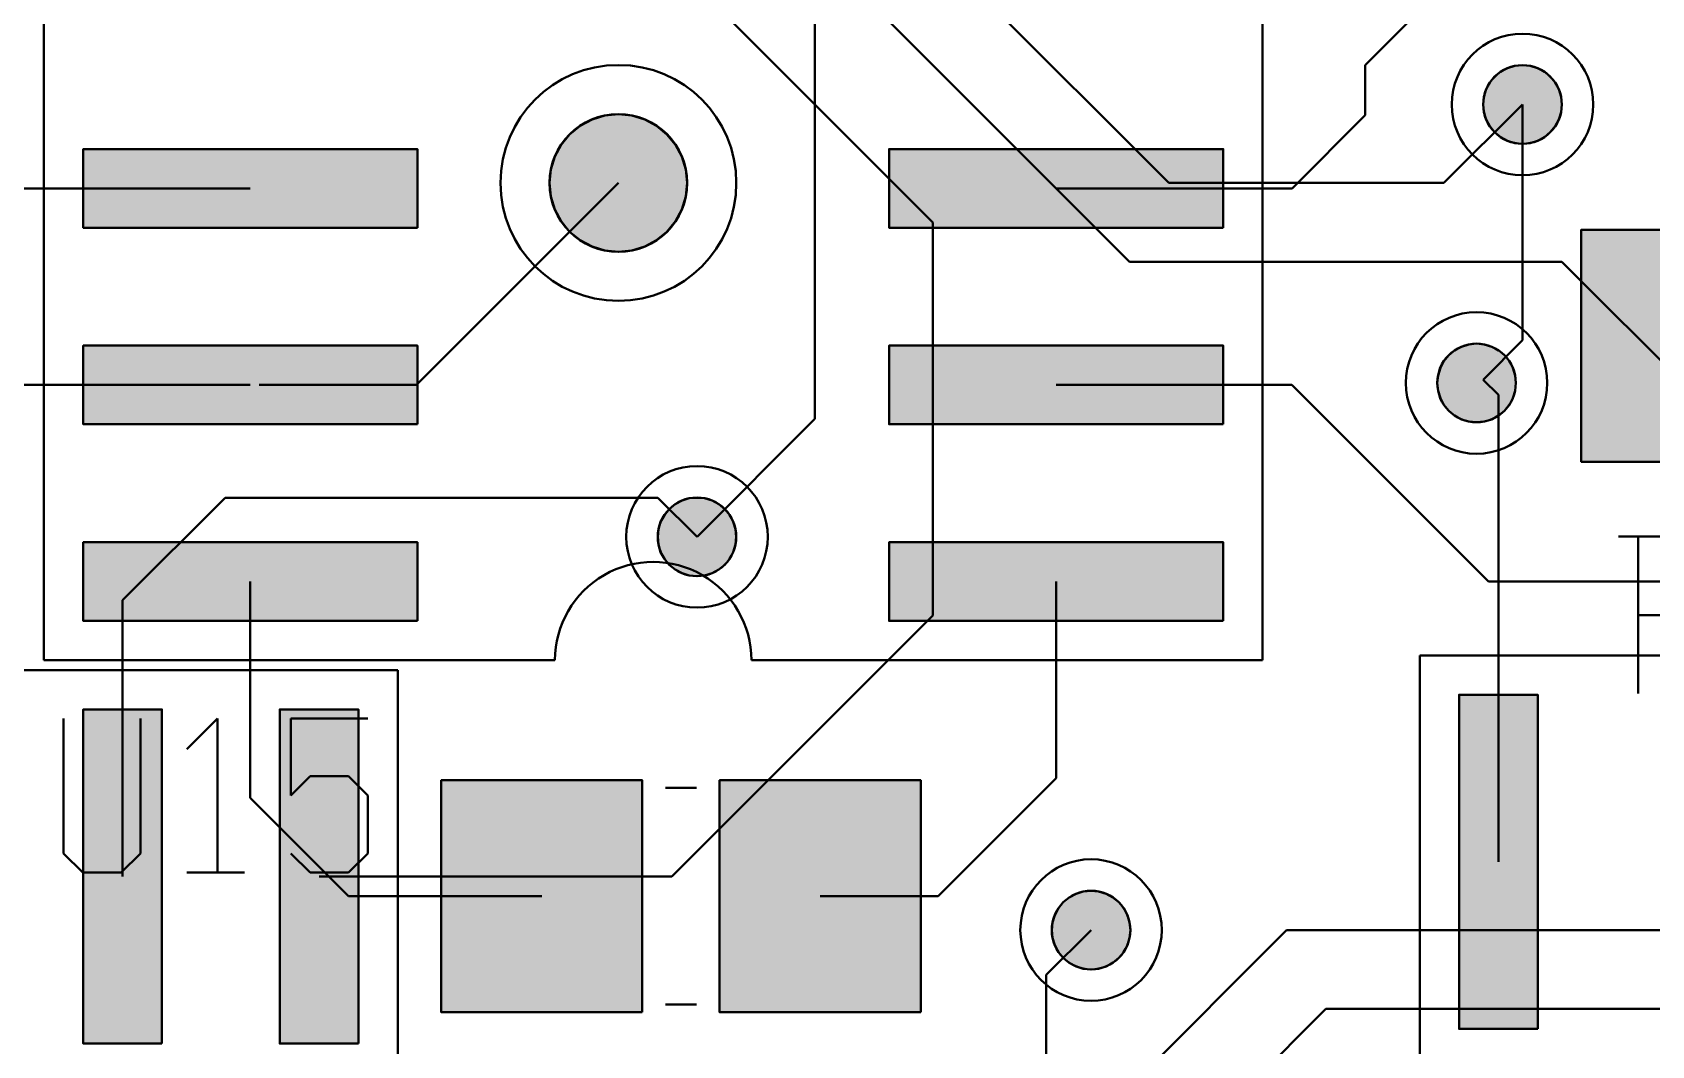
# Model space of a CAD drawing. Header units: millimetres. Extents: x 3 to 131, y 2 to 65.
# Drawn here: x 95.44 to 105.9, y 28.59 to 35.14 of the extents above; entities that cross this region are included whole.
import ezdxf

# ---------------------------------------------------------------- set-up
doc = ezdxf.new("R2010")
doc.units = ezdxf.units.MM
for name, color, linetype in [('bottom_copper', 7, 'Continuous'), ('bottom_silk', 7, 'Continuous'), ('drill_plated', 7, 'Continuous'), ('top_copper', 7, 'Continuous'), ('top_silk', 7, 'Continuous')]:
    doc.layers.add(name, color=color, linetype=linetype)

msp = doc.modelspace()

# ---------------------------------------------------------------- hatches: boundary and pattern name
at = {"layer": 'bottom_copper', "lineweight": 40}
for points in [[(105.317, 34.621), (105.302, 34.573), (105.279, 34.529), (105.247, 34.491), (105.209, 34.459), (105.165, 34.436), (105.117, 34.421), (105.068, 34.416), (105.018, 34.421), (104.971, 34.436), (104.927, 34.459), (104.888, 34.491), (104.857, 34.529), (104.833, 34.573), (104.819, 34.621), (104.814, 34.67), (104.819, 34.72), (104.833, 34.768), (104.857, 34.812), (104.888, 34.85), (104.927, 34.882), (104.971, 34.905), (105.018, 34.92), (105.068, 34.924), (105.117, 34.92), (105.165, 34.905), (105.209, 34.882), (105.247, 34.85), (105.279, 34.812), (105.302, 34.768), (105.317, 34.72), (105.322, 34.67), (105.317, 34.621)], [(99.662, 34.076), (99.636, 33.992), (99.595, 33.916), (99.54, 33.848), (99.473, 33.793), (99.396, 33.752), (99.313, 33.727), (99.226, 33.718), (99.139, 33.727), (99.056, 33.752), (98.979, 33.793), (98.911, 33.848), (98.856, 33.916), (98.815, 33.992), (98.79, 34.076), (98.781, 34.163), (98.79, 34.249), (98.815, 34.333), (98.856, 34.409), (98.911, 34.477), (98.979, 34.532), (99.056, 34.573), (99.139, 34.598), (99.226, 34.607), (99.313, 34.598), (99.396, 34.573), (99.473, 34.532), (99.54, 34.477), (99.595, 34.409), (99.636, 34.333), (99.662, 34.249), (99.67, 34.163), (99.662, 34.076)], [(105.021, 32.821), (105.006, 32.773), (104.983, 32.729), (104.951, 32.691), (104.913, 32.659), (104.869, 32.636), (104.821, 32.621), (104.771, 32.617), (104.722, 32.621), (104.674, 32.636), (104.63, 32.659), (104.592, 32.691), (104.56, 32.729), (104.537, 32.773), (104.522, 32.821), (104.517, 32.871), (104.522, 32.92), (104.537, 32.968), (104.56, 33.012), (104.592, 33.05), (104.63, 33.082), (104.674, 33.105), (104.722, 33.12), (104.771, 33.125), (104.821, 33.12), (104.869, 33.105), (104.913, 33.082), (104.951, 33.05), (104.983, 33.012), (105.006, 32.968), (105.021, 32.92), (105.025, 32.871), (105.021, 32.821)], [(99.983, 31.827), (99.968, 31.779), (99.945, 31.735), (99.913, 31.697), (99.875, 31.665), (99.831, 31.642), (99.783, 31.627), (99.734, 31.622), (99.684, 31.627), (99.637, 31.642), (99.593, 31.665), (99.554, 31.697), (99.523, 31.735), (99.499, 31.779), (99.485, 31.827), (99.48, 31.877), (99.485, 31.926), (99.499, 31.974), (99.523, 32.018), (99.554, 32.056), (99.593, 32.088), (99.637, 32.111), (99.684, 32.126), (99.734, 32.13), (99.783, 32.126), (99.831, 32.111), (99.875, 32.088), (99.913, 32.056), (99.945, 32.018), (99.968, 31.974), (99.983, 31.926), (99.988, 31.877), (99.983, 31.827)], [(96.276, 28.603), (95.768, 28.603), (95.768, 30.762), (96.276, 30.762), (96.276, 28.603)], [(97.546, 28.603), (97.038, 28.603), (97.038, 30.762), (97.546, 30.762), (97.546, 28.603)], [(105.166, 28.698), (104.658, 28.698), (104.658, 30.857), (105.166, 30.857), (105.166, 28.698)], [(102.529, 29.287), (102.515, 29.239), (102.491, 29.195), (102.46, 29.157), (102.421, 29.125), (102.377, 29.102), (102.329, 29.087), (102.28, 29.082), (102.23, 29.087), (102.183, 29.102), (102.139, 29.125), (102.1, 29.157), (102.069, 29.195), (102.045, 29.239), (102.031, 29.287), (102.026, 29.337), (102.031, 29.386), (102.045, 29.434), (102.069, 29.478), (102.1, 29.516), (102.139, 29.548), (102.183, 29.571), (102.23, 29.586), (102.28, 29.59), (102.329, 29.586), (102.377, 29.571), (102.421, 29.548), (102.46, 29.516), (102.491, 29.478), (102.515, 29.434), (102.529, 29.386), (102.534, 29.337), (102.529, 29.287)]]:
    msp.add_hatch(color=7, dxfattribs=at).paths.add_polyline_path(points, flags=0)
at = {"layer": 'drill_plated', "lineweight": 40}
for points in [[(105.317, 34.621), (105.302, 34.573), (105.279, 34.529), (105.247, 34.491), (105.209, 34.459), (105.165, 34.436), (105.117, 34.421), (105.068, 34.416), (105.018, 34.421), (104.971, 34.436), (104.927, 34.459), (104.888, 34.491), (104.857, 34.529), (104.833, 34.573), (104.819, 34.621), (104.814, 34.67), (104.819, 34.72), (104.833, 34.768), (104.857, 34.812), (104.888, 34.85), (104.927, 34.882), (104.971, 34.905), (105.018, 34.92), (105.068, 34.924), (105.117, 34.92), (105.165, 34.905), (105.209, 34.882), (105.247, 34.85), (105.279, 34.812), (105.302, 34.768), (105.317, 34.72), (105.322, 34.67), (105.317, 34.621)], [(99.662, 34.076), (99.636, 33.992), (99.595, 33.916), (99.54, 33.848), (99.473, 33.793), (99.396, 33.752), (99.313, 33.727), (99.226, 33.718), (99.139, 33.727), (99.056, 33.752), (98.979, 33.793), (98.911, 33.848), (98.856, 33.916), (98.815, 33.992), (98.79, 34.076), (98.781, 34.163), (98.79, 34.249), (98.815, 34.333), (98.856, 34.409), (98.911, 34.477), (98.979, 34.532), (99.056, 34.573), (99.139, 34.598), (99.226, 34.607), (99.313, 34.598), (99.396, 34.573), (99.473, 34.532), (99.54, 34.477), (99.595, 34.409), (99.636, 34.333), (99.662, 34.249), (99.67, 34.163), (99.662, 34.076)], [(105.021, 32.821), (105.006, 32.773), (104.983, 32.729), (104.951, 32.691), (104.913, 32.659), (104.869, 32.636), (104.821, 32.621), (104.771, 32.617), (104.722, 32.621), (104.674, 32.636), (104.63, 32.659), (104.592, 32.691), (104.56, 32.729), (104.537, 32.773), (104.522, 32.821), (104.517, 32.871), (104.522, 32.92), (104.537, 32.968), (104.56, 33.012), (104.592, 33.05), (104.63, 33.082), (104.674, 33.105), (104.722, 33.12), (104.771, 33.125), (104.821, 33.12), (104.869, 33.105), (104.913, 33.082), (104.951, 33.05), (104.983, 33.012), (105.006, 32.968), (105.021, 32.92), (105.025, 32.871), (105.021, 32.821)], [(99.983, 31.827), (99.968, 31.779), (99.945, 31.735), (99.913, 31.697), (99.875, 31.665), (99.831, 31.642), (99.783, 31.627), (99.734, 31.622), (99.684, 31.627), (99.637, 31.642), (99.593, 31.665), (99.554, 31.697), (99.523, 31.735), (99.499, 31.779), (99.485, 31.827), (99.48, 31.877), (99.485, 31.926), (99.499, 31.974), (99.523, 32.018), (99.554, 32.056), (99.593, 32.088), (99.637, 32.111), (99.684, 32.126), (99.734, 32.13), (99.783, 32.126), (99.831, 32.111), (99.875, 32.088), (99.913, 32.056), (99.945, 32.018), (99.968, 31.974), (99.983, 31.926), (99.988, 31.877), (99.983, 31.827)], [(102.529, 29.287), (102.515, 29.239), (102.491, 29.195), (102.46, 29.157), (102.421, 29.125), (102.377, 29.102), (102.329, 29.087), (102.28, 29.082), (102.23, 29.087), (102.183, 29.102), (102.139, 29.125), (102.1, 29.157), (102.069, 29.195), (102.045, 29.239), (102.031, 29.287), (102.026, 29.337), (102.031, 29.386), (102.045, 29.434), (102.069, 29.478), (102.1, 29.516), (102.139, 29.548), (102.183, 29.571), (102.23, 29.586), (102.28, 29.59), (102.329, 29.586), (102.377, 29.571), (102.421, 29.548), (102.46, 29.516), (102.491, 29.478), (102.515, 29.434), (102.529, 29.386), (102.534, 29.337), (102.529, 29.287)]]:
    msp.add_hatch(color=7, dxfattribs=at).paths.add_polyline_path(points, flags=0)
at = {"layer": 'top_copper', "lineweight": 40}
for points in [[(105.317, 34.621), (105.302, 34.573), (105.279, 34.529), (105.247, 34.491), (105.209, 34.459), (105.165, 34.436), (105.117, 34.421), (105.068, 34.416), (105.018, 34.421), (104.971, 34.436), (104.927, 34.459), (104.888, 34.491), (104.857, 34.529), (104.833, 34.573), (104.819, 34.621), (104.814, 34.67), (104.819, 34.72), (104.833, 34.768), (104.857, 34.812), (104.888, 34.85), (104.927, 34.882), (104.971, 34.905), (105.018, 34.92), (105.068, 34.924), (105.117, 34.92), (105.165, 34.905), (105.209, 34.882), (105.247, 34.85), (105.279, 34.812), (105.302, 34.768), (105.317, 34.72), (105.322, 34.67), (105.317, 34.621)], [(99.662, 34.076), (99.636, 33.992), (99.595, 33.916), (99.54, 33.848), (99.473, 33.793), (99.396, 33.752), (99.313, 33.727), (99.226, 33.718), (99.139, 33.727), (99.056, 33.752), (98.979, 33.793), (98.911, 33.848), (98.856, 33.916), (98.815, 33.992), (98.79, 34.076), (98.781, 34.163), (98.79, 34.249), (98.815, 34.333), (98.856, 34.409), (98.911, 34.477), (98.979, 34.532), (99.056, 34.573), (99.139, 34.598), (99.226, 34.607), (99.313, 34.598), (99.396, 34.573), (99.473, 34.532), (99.54, 34.477), (99.595, 34.409), (99.636, 34.333), (99.662, 34.249), (99.67, 34.163), (99.662, 34.076)], [(97.927, 33.874), (95.768, 33.874), (95.768, 34.382), (97.927, 34.382), (97.927, 33.874)], [(103.134, 33.874), (100.975, 33.874), (100.975, 34.382), (103.134, 34.382), (103.134, 33.874)], [(106.746, 32.362), (105.447, 32.362), (105.447, 33.861), (106.746, 33.861), (106.746, 32.362)], [(97.927, 32.604), (95.768, 32.604), (95.768, 33.112), (97.927, 33.112), (97.927, 32.604)], [(103.134, 32.604), (100.975, 32.604), (100.975, 33.112), (103.134, 33.112), (103.134, 32.604)], [(105.021, 32.821), (105.006, 32.773), (104.983, 32.729), (104.951, 32.691), (104.913, 32.659), (104.869, 32.636), (104.821, 32.621), (104.771, 32.617), (104.722, 32.621), (104.674, 32.636), (104.63, 32.659), (104.592, 32.691), (104.56, 32.729), (104.537, 32.773), (104.522, 32.821), (104.517, 32.871), (104.522, 32.92), (104.537, 32.968), (104.56, 33.012), (104.592, 33.05), (104.63, 33.082), (104.674, 33.105), (104.722, 33.12), (104.771, 33.125), (104.821, 33.12), (104.869, 33.105), (104.913, 33.082), (104.951, 33.05), (104.983, 33.012), (105.006, 32.968), (105.021, 32.92), (105.025, 32.871), (105.021, 32.821)], [(99.983, 31.827), (99.968, 31.779), (99.945, 31.735), (99.913, 31.697), (99.875, 31.665), (99.831, 31.642), (99.783, 31.627), (99.734, 31.622), (99.684, 31.627), (99.637, 31.642), (99.593, 31.665), (99.554, 31.697), (99.523, 31.735), (99.499, 31.779), (99.485, 31.827), (99.48, 31.877), (99.485, 31.926), (99.499, 31.974), (99.523, 32.018), (99.554, 32.056), (99.593, 32.088), (99.637, 32.111), (99.684, 32.126), (99.734, 32.13), (99.783, 32.126), (99.831, 32.111), (99.875, 32.088), (99.913, 32.056), (99.945, 32.018), (99.968, 31.974), (99.983, 31.926), (99.988, 31.877), (99.983, 31.827)], [(97.927, 31.334), (95.768, 31.334), (95.768, 31.842), (97.927, 31.842), (97.927, 31.334)], [(103.134, 31.334), (100.975, 31.334), (100.975, 31.842), (103.134, 31.842), (103.134, 31.334)], [(99.38, 28.806), (98.081, 28.806), (98.081, 30.305), (99.38, 30.305), (99.38, 28.806)], [(101.18, 28.806), (99.88, 28.806), (99.88, 30.305), (101.18, 30.305), (101.18, 28.806)], [(102.529, 29.287), (102.515, 29.239), (102.491, 29.195), (102.46, 29.157), (102.421, 29.125), (102.377, 29.102), (102.329, 29.087), (102.28, 29.082), (102.23, 29.087), (102.183, 29.102), (102.139, 29.125), (102.1, 29.157), (102.069, 29.195), (102.045, 29.239), (102.031, 29.287), (102.026, 29.337), (102.031, 29.386), (102.045, 29.434), (102.069, 29.478), (102.1, 29.516), (102.139, 29.548), (102.183, 29.571), (102.23, 29.586), (102.28, 29.59), (102.329, 29.586), (102.377, 29.571), (102.421, 29.548), (102.46, 29.516), (102.491, 29.478), (102.515, 29.434), (102.529, 29.386), (102.534, 29.337), (102.529, 29.287)]]:
    msp.add_hatch(color=7, dxfattribs=at).paths.add_polyline_path(points, flags=0)

# ---------------------------------------------------------------- linework, layer by layer
at = {"layer": 'bottom_copper', "color": 7, "lineweight": 40}
for p, q in [((99.48, 37.465), (102.782, 34.163)), ((99.226, 36.957), (102.528, 33.654)), ((101.258, 33.908), (98.972, 36.194)), ((104.56, 34.163), (105.068, 34.67)), ((102.782, 34.163), (104.56, 34.163)), ((101.258, 33.908), (101.258, 31.369)), ((102.528, 33.654), (105.322, 33.654)), ((106.182, 32.795), (105.322, 33.654)), ((104.912, 32.795), (104.814, 32.892)), ((104.912, 32.795), (104.912, 29.778)), ((96.022, 31.467), (96.686, 32.13)), ((96.686, 32.13), (99.48, 32.13)), ((99.48, 32.13), (99.734, 31.877)), ((96.022, 29.683), (96.022, 31.467)), ((101.258, 31.369), (99.572, 29.683)), ((96.276, 30.762), (95.768, 30.762)), ((95.768, 30.762), (95.768, 28.603)), ((96.276, 28.603), (96.276, 30.762)), ((97.546, 30.762), (97.038, 30.762)), ((97.038, 30.762), (97.038, 28.603)), ((97.546, 28.603), (97.546, 30.762)), ((105.166, 30.857), (104.658, 30.857)), ((104.658, 30.857), (104.658, 28.698)), ((105.166, 28.698), (105.166, 30.857)), ((97.292, 29.683), (99.572, 29.683)), ((101.99, 29.047), (102.28, 29.337)), ((101.99, 27.305), (101.99, 29.047)), ((104.658, 28.698), (105.166, 28.698)), ((95.768, 28.603), (96.276, 28.603)), ((97.038, 28.603), (97.546, 28.603))]:
    msp.add_line(p, q, dxfattribs=at)
for points in [[(105.317, 34.621), (105.302, 34.573), (105.279, 34.529), (105.247, 34.491), (105.209, 34.459), (105.165, 34.436), (105.117, 34.421), (105.068, 34.416), (105.018, 34.421), (104.971, 34.436), (104.927, 34.459), (104.888, 34.491), (104.857, 34.529), (104.833, 34.573), (104.819, 34.621), (104.814, 34.67), (104.819, 34.72), (104.833, 34.768), (104.857, 34.812), (104.888, 34.85), (104.927, 34.882), (104.971, 34.905), (105.018, 34.92), (105.068, 34.924), (105.117, 34.92), (105.165, 34.905), (105.209, 34.882), (105.247, 34.85), (105.279, 34.812), (105.302, 34.768), (105.317, 34.72), (105.322, 34.67), (105.317, 34.621)], [(99.662, 34.076), (99.636, 33.992), (99.595, 33.916), (99.54, 33.848), (99.473, 33.793), (99.396, 33.752), (99.313, 33.727), (99.226, 33.718), (99.139, 33.727), (99.056, 33.752), (98.979, 33.793), (98.911, 33.848), (98.856, 33.916), (98.815, 33.992), (98.79, 34.076), (98.781, 34.163), (98.79, 34.249), (98.815, 34.333), (98.856, 34.409), (98.911, 34.477), (98.979, 34.532), (99.056, 34.573), (99.139, 34.598), (99.226, 34.607), (99.313, 34.598), (99.396, 34.573), (99.473, 34.532), (99.54, 34.477), (99.595, 34.409), (99.636, 34.333), (99.662, 34.249), (99.67, 34.163), (99.662, 34.076)], [(105.021, 32.821), (105.006, 32.773), (104.983, 32.729), (104.951, 32.691), (104.913, 32.659), (104.869, 32.636), (104.821, 32.621), (104.771, 32.617), (104.722, 32.621), (104.674, 32.636), (104.63, 32.659), (104.592, 32.691), (104.56, 32.729), (104.537, 32.773), (104.522, 32.821), (104.517, 32.871), (104.522, 32.92), (104.537, 32.968), (104.56, 33.012), (104.592, 33.05), (104.63, 33.082), (104.674, 33.105), (104.722, 33.12), (104.771, 33.125), (104.821, 33.12), (104.869, 33.105), (104.913, 33.082), (104.951, 33.05), (104.983, 33.012), (105.006, 32.968), (105.021, 32.92), (105.025, 32.871), (105.021, 32.821)], [(99.983, 31.827), (99.968, 31.779), (99.945, 31.735), (99.913, 31.697), (99.875, 31.665), (99.831, 31.642), (99.783, 31.627), (99.734, 31.622), (99.684, 31.627), (99.637, 31.642), (99.593, 31.665), (99.554, 31.697), (99.523, 31.735), (99.499, 31.779), (99.485, 31.827), (99.48, 31.877), (99.485, 31.926), (99.499, 31.974), (99.523, 32.018), (99.554, 32.056), (99.593, 32.088), (99.637, 32.111), (99.684, 32.126), (99.734, 32.13), (99.783, 32.126), (99.831, 32.111), (99.875, 32.088), (99.913, 32.056), (99.945, 32.018), (99.968, 31.974), (99.983, 31.926), (99.988, 31.877), (99.983, 31.827)], [(96.276, 28.603), (95.768, 28.603), (95.768, 30.762), (96.276, 30.762), (96.276, 28.603)], [(97.546, 28.603), (97.038, 28.603), (97.038, 30.762), (97.546, 30.762), (97.546, 28.603)], [(105.166, 28.698), (104.658, 28.698), (104.658, 30.857), (105.166, 30.857), (105.166, 28.698)], [(102.529, 29.287), (102.515, 29.239), (102.491, 29.195), (102.46, 29.157), (102.421, 29.125), (102.377, 29.102), (102.329, 29.087), (102.28, 29.082), (102.23, 29.087), (102.183, 29.102), (102.139, 29.125), (102.1, 29.157), (102.069, 29.195), (102.045, 29.239), (102.031, 29.287), (102.026, 29.337), (102.031, 29.386), (102.045, 29.434), (102.069, 29.478), (102.1, 29.516), (102.139, 29.548), (102.183, 29.571), (102.23, 29.586), (102.28, 29.59), (102.329, 29.586), (102.377, 29.571), (102.421, 29.548), (102.46, 29.516), (102.491, 29.478), (102.515, 29.434), (102.529, 29.386), (102.534, 29.337), (102.529, 29.287)]]:
    msp.add_lwpolyline(points, close=True, dxfattribs=at)
for centre, major_axis in [((105.068, 34.67), (0.457, 0)), ((99.226, 34.163), (0.762, 0)), ((105.068, 34.67), (0.254, 0)), ((99.226, 34.163), (0.445, 0)), ((104.771, 32.871), (0.457, 0)), ((104.771, 32.871), (0.254, 0)), ((99.734, 31.877), (0.457, 0)), ((99.734, 31.877), (0.254, 0)), ((102.28, 29.337), (0.457, 0)), ((102.28, 29.337), (0.254, 0))]:
    msp.add_ellipse(centre, major_axis=major_axis, ratio=1, dxfattribs=at)
at = {"layer": 'bottom_silk', "color": 7, "lineweight": 40}
for p, q in [((104.404, 31.111), (104.404, 27.809)), ((104.404, 31.111), (114.31, 31.111)), ((87.894, 31.016), (97.8, 31.016)), ((97.8, 31.016), (97.8, 23.142))]:
    msp.add_line(p, q, dxfattribs=at)
at = {"layer": 'drill_plated', "color": 7, "lineweight": 40}
for points in [[(105.317, 34.621), (105.302, 34.573), (105.279, 34.529), (105.247, 34.491), (105.209, 34.459), (105.165, 34.436), (105.117, 34.421), (105.068, 34.416), (105.018, 34.421), (104.971, 34.436), (104.927, 34.459), (104.888, 34.491), (104.857, 34.529), (104.833, 34.573), (104.819, 34.621), (104.814, 34.67), (104.819, 34.72), (104.833, 34.768), (104.857, 34.812), (104.888, 34.85), (104.927, 34.882), (104.971, 34.905), (105.018, 34.92), (105.068, 34.924), (105.117, 34.92), (105.165, 34.905), (105.209, 34.882), (105.247, 34.85), (105.279, 34.812), (105.302, 34.768), (105.317, 34.72), (105.322, 34.67), (105.317, 34.621)], [(99.662, 34.076), (99.636, 33.992), (99.595, 33.916), (99.54, 33.848), (99.473, 33.793), (99.396, 33.752), (99.313, 33.727), (99.226, 33.718), (99.139, 33.727), (99.056, 33.752), (98.979, 33.793), (98.911, 33.848), (98.856, 33.916), (98.815, 33.992), (98.79, 34.076), (98.781, 34.163), (98.79, 34.249), (98.815, 34.333), (98.856, 34.409), (98.911, 34.477), (98.979, 34.532), (99.056, 34.573), (99.139, 34.598), (99.226, 34.607), (99.313, 34.598), (99.396, 34.573), (99.473, 34.532), (99.54, 34.477), (99.595, 34.409), (99.636, 34.333), (99.662, 34.249), (99.67, 34.163), (99.662, 34.076)], [(105.021, 32.821), (105.006, 32.773), (104.983, 32.729), (104.951, 32.691), (104.913, 32.659), (104.869, 32.636), (104.821, 32.621), (104.771, 32.617), (104.722, 32.621), (104.674, 32.636), (104.63, 32.659), (104.592, 32.691), (104.56, 32.729), (104.537, 32.773), (104.522, 32.821), (104.517, 32.871), (104.522, 32.92), (104.537, 32.968), (104.56, 33.012), (104.592, 33.05), (104.63, 33.082), (104.674, 33.105), (104.722, 33.12), (104.771, 33.125), (104.821, 33.12), (104.869, 33.105), (104.913, 33.082), (104.951, 33.05), (104.983, 33.012), (105.006, 32.968), (105.021, 32.92), (105.025, 32.871), (105.021, 32.821)], [(99.983, 31.827), (99.968, 31.779), (99.945, 31.735), (99.913, 31.697), (99.875, 31.665), (99.831, 31.642), (99.783, 31.627), (99.734, 31.622), (99.684, 31.627), (99.637, 31.642), (99.593, 31.665), (99.554, 31.697), (99.523, 31.735), (99.499, 31.779), (99.485, 31.827), (99.48, 31.877), (99.485, 31.926), (99.499, 31.974), (99.523, 32.018), (99.554, 32.056), (99.593, 32.088), (99.637, 32.111), (99.684, 32.126), (99.734, 32.13), (99.783, 32.126), (99.831, 32.111), (99.875, 32.088), (99.913, 32.056), (99.945, 32.018), (99.968, 31.974), (99.983, 31.926), (99.988, 31.877), (99.983, 31.827)], [(102.529, 29.287), (102.515, 29.239), (102.491, 29.195), (102.46, 29.157), (102.421, 29.125), (102.377, 29.102), (102.329, 29.087), (102.28, 29.082), (102.23, 29.087), (102.183, 29.102), (102.139, 29.125), (102.1, 29.157), (102.069, 29.195), (102.045, 29.239), (102.031, 29.287), (102.026, 29.337), (102.031, 29.386), (102.045, 29.434), (102.069, 29.478), (102.1, 29.516), (102.139, 29.548), (102.183, 29.571), (102.23, 29.586), (102.28, 29.59), (102.329, 29.586), (102.377, 29.571), (102.421, 29.548), (102.46, 29.516), (102.491, 29.478), (102.515, 29.434), (102.529, 29.386), (102.534, 29.337), (102.529, 29.287)]]:
    msp.add_lwpolyline(points, close=True, dxfattribs=at)
for centre, major_axis in [((105.068, 34.67), (0.254, 0)), ((99.226, 34.163), (0.445, 0)), ((104.771, 32.871), (0.254, 0)), ((99.734, 31.877), (0.254, 0)), ((102.28, 29.337), (0.254, 0))]:
    msp.add_ellipse(centre, major_axis=major_axis, ratio=1, dxfattribs=at)
at = {"layer": 'top_copper', "color": 7, "lineweight": 40}
for p, q in [((100.496, 36.703), (100.496, 32.639)), ((104.809, 35.682), (104.052, 34.924)), ((104.052, 34.924), (104.052, 34.601)), ((105.068, 34.67), (105.068, 33.147)), ((104.052, 34.601), (103.579, 34.128)), ((95.768, 34.382), (95.768, 33.874)), ((97.927, 34.382), (95.768, 34.382)), ((97.927, 33.874), (97.927, 34.382)), ((100.975, 34.382), (100.975, 33.874)), ((103.134, 34.382), (100.975, 34.382)), ((103.134, 33.874), (103.134, 34.382)), ((96.847, 34.128), (94.943, 34.128)), ((97.921, 32.858), (99.226, 34.163)), ((102.054, 34.128), (103.579, 34.128)), ((95.768, 33.874), (97.927, 33.874)), ((100.975, 33.874), (103.134, 33.874)), ((106.746, 33.861), (105.447, 33.861)), ((105.447, 33.861), (105.447, 32.362)), ((95.768, 33.112), (95.768, 32.604)), ((97.927, 33.112), (95.768, 33.112)), ((97.927, 32.604), (97.927, 33.112)), ((100.975, 33.112), (100.975, 32.604)), ((103.134, 33.112), (100.975, 33.112)), ((103.134, 32.604), (103.134, 33.112)), ((105.068, 33.147), (104.814, 32.892)), ((96.847, 32.858), (94.18, 32.858)), ((96.905, 32.858), (97.921, 32.858)), ((102.054, 32.858), (103.578, 32.858)), ((103.578, 32.858), (104.848, 31.588)), ((95.768, 32.604), (97.927, 32.604)), ((100.496, 32.639), (99.734, 31.877)), ((100.975, 32.604), (103.134, 32.604)), ((105.447, 32.362), (106.746, 32.362)), ((95.768, 31.842), (95.768, 31.334)), ((97.927, 31.842), (95.768, 31.842)), ((97.927, 31.334), (97.927, 31.842)), ((100.975, 31.842), (100.975, 31.334)), ((103.134, 31.842), (100.975, 31.842)), ((103.134, 31.334), (103.134, 31.842)), ((96.847, 31.588), (96.847, 30.191)), ((102.054, 31.588), (102.054, 30.318)), ((104.848, 31.588), (109.166, 31.588)), ((95.768, 31.334), (97.927, 31.334)), ((100.975, 31.334), (103.134, 31.334)), ((99.38, 30.305), (98.081, 30.305)), ((98.081, 30.305), (98.081, 28.806)), ((99.38, 28.806), (99.38, 30.305)), ((101.18, 30.305), (99.88, 30.305)), ((99.88, 30.305), (99.88, 28.806)), ((101.18, 28.806), (101.18, 30.305)), ((102.054, 30.318), (101.292, 29.556)), ((96.847, 30.191), (97.482, 29.556)), ((97.482, 29.556), (98.731, 29.556)), ((101.292, 29.556), (100.53, 29.556)), ((102.274, 28.067), (103.544, 29.337)), ((103.544, 29.337), (116.244, 29.337)), ((98.081, 28.806), (99.38, 28.806)), ((99.88, 28.806), (101.18, 28.806)), ((103.798, 28.828), (102.528, 27.558)), ((103.798, 28.828), (116.752, 28.828))]:
    msp.add_line(p, q, dxfattribs=at)
for points in [[(105.317, 34.621), (105.302, 34.573), (105.279, 34.529), (105.247, 34.491), (105.209, 34.459), (105.165, 34.436), (105.117, 34.421), (105.068, 34.416), (105.018, 34.421), (104.971, 34.436), (104.927, 34.459), (104.888, 34.491), (104.857, 34.529), (104.833, 34.573), (104.819, 34.621), (104.814, 34.67), (104.819, 34.72), (104.833, 34.768), (104.857, 34.812), (104.888, 34.85), (104.927, 34.882), (104.971, 34.905), (105.018, 34.92), (105.068, 34.924), (105.117, 34.92), (105.165, 34.905), (105.209, 34.882), (105.247, 34.85), (105.279, 34.812), (105.302, 34.768), (105.317, 34.72), (105.322, 34.67), (105.317, 34.621)], [(99.662, 34.076), (99.636, 33.992), (99.595, 33.916), (99.54, 33.848), (99.473, 33.793), (99.396, 33.752), (99.313, 33.727), (99.226, 33.718), (99.139, 33.727), (99.056, 33.752), (98.979, 33.793), (98.911, 33.848), (98.856, 33.916), (98.815, 33.992), (98.79, 34.076), (98.781, 34.163), (98.79, 34.249), (98.815, 34.333), (98.856, 34.409), (98.911, 34.477), (98.979, 34.532), (99.056, 34.573), (99.139, 34.598), (99.226, 34.607), (99.313, 34.598), (99.396, 34.573), (99.473, 34.532), (99.54, 34.477), (99.595, 34.409), (99.636, 34.333), (99.662, 34.249), (99.67, 34.163), (99.662, 34.076)], [(97.927, 33.874), (95.768, 33.874), (95.768, 34.382), (97.927, 34.382), (97.927, 33.874)], [(103.134, 33.874), (100.975, 33.874), (100.975, 34.382), (103.134, 34.382), (103.134, 33.874)], [(106.746, 32.362), (105.447, 32.362), (105.447, 33.861), (106.746, 33.861), (106.746, 32.362)], [(97.927, 32.604), (95.768, 32.604), (95.768, 33.112), (97.927, 33.112), (97.927, 32.604)], [(103.134, 32.604), (100.975, 32.604), (100.975, 33.112), (103.134, 33.112), (103.134, 32.604)], [(105.021, 32.821), (105.006, 32.773), (104.983, 32.729), (104.951, 32.691), (104.913, 32.659), (104.869, 32.636), (104.821, 32.621), (104.771, 32.617), (104.722, 32.621), (104.674, 32.636), (104.63, 32.659), (104.592, 32.691), (104.56, 32.729), (104.537, 32.773), (104.522, 32.821), (104.517, 32.871), (104.522, 32.92), (104.537, 32.968), (104.56, 33.012), (104.592, 33.05), (104.63, 33.082), (104.674, 33.105), (104.722, 33.12), (104.771, 33.125), (104.821, 33.12), (104.869, 33.105), (104.913, 33.082), (104.951, 33.05), (104.983, 33.012), (105.006, 32.968), (105.021, 32.92), (105.025, 32.871), (105.021, 32.821)], [(99.983, 31.827), (99.968, 31.779), (99.945, 31.735), (99.913, 31.697), (99.875, 31.665), (99.831, 31.642), (99.783, 31.627), (99.734, 31.622), (99.684, 31.627), (99.637, 31.642), (99.593, 31.665), (99.554, 31.697), (99.523, 31.735), (99.499, 31.779), (99.485, 31.827), (99.48, 31.877), (99.485, 31.926), (99.499, 31.974), (99.523, 32.018), (99.554, 32.056), (99.593, 32.088), (99.637, 32.111), (99.684, 32.126), (99.734, 32.13), (99.783, 32.126), (99.831, 32.111), (99.875, 32.088), (99.913, 32.056), (99.945, 32.018), (99.968, 31.974), (99.983, 31.926), (99.988, 31.877), (99.983, 31.827)], [(97.927, 31.334), (95.768, 31.334), (95.768, 31.842), (97.927, 31.842), (97.927, 31.334)], [(103.134, 31.334), (100.975, 31.334), (100.975, 31.842), (103.134, 31.842), (103.134, 31.334)], [(99.38, 28.806), (98.081, 28.806), (98.081, 30.305), (99.38, 30.305), (99.38, 28.806)], [(101.18, 28.806), (99.88, 28.806), (99.88, 30.305), (101.18, 30.305), (101.18, 28.806)], [(102.529, 29.287), (102.515, 29.239), (102.491, 29.195), (102.46, 29.157), (102.421, 29.125), (102.377, 29.102), (102.329, 29.087), (102.28, 29.082), (102.23, 29.087), (102.183, 29.102), (102.139, 29.125), (102.1, 29.157), (102.069, 29.195), (102.045, 29.239), (102.031, 29.287), (102.026, 29.337), (102.031, 29.386), (102.045, 29.434), (102.069, 29.478), (102.1, 29.516), (102.139, 29.548), (102.183, 29.571), (102.23, 29.586), (102.28, 29.59), (102.329, 29.586), (102.377, 29.571), (102.421, 29.548), (102.46, 29.516), (102.491, 29.478), (102.515, 29.434), (102.529, 29.386), (102.534, 29.337), (102.529, 29.287)]]:
    msp.add_lwpolyline(points, close=True, dxfattribs=at)
for centre, major_axis in [((105.068, 34.67), (0.457, 0)), ((99.226, 34.163), (0.762, 0)), ((105.068, 34.67), (0.254, 0)), ((99.226, 34.163), (0.445, 0)), ((104.771, 32.871), (0.457, 0)), ((104.771, 32.871), (0.254, 0)), ((99.734, 31.877), (0.457, 0)), ((99.734, 31.877), (0.254, 0)), ((102.28, 29.337), (0.457, 0)), ((102.28, 29.337), (0.254, 0))]:
    msp.add_ellipse(centre, major_axis=major_axis, ratio=1, dxfattribs=at)
at = {"layer": 'top_silk', "color": 7, "lineweight": 40}
for p, q in [((95.514, 35.906), (95.514, 31.08)), ((103.388, 35.906), (103.388, 31.08)), ((105.688, 31.88), (106.196, 31.88)), ((105.815, 31.88), (105.815, 30.864)), ((105.815, 31.372), (106.196, 31.372)), ((95.514, 31.08), (98.816, 31.08)), ((100.086, 31.08), (103.388, 31.08)), ((95.641, 30.704), (95.641, 29.832)), ((96.139, 30.704), (96.139, 29.832)), ((96.437, 30.505), (96.636, 30.704)), ((96.636, 30.704), (96.636, 29.708)), ((97.109, 30.704), (97.607, 30.704)), ((97.109, 30.704), (97.109, 30.206)), ((97.109, 30.206), (97.234, 30.33)), ((97.234, 30.33), (97.483, 30.33)), ((97.483, 30.33), (97.607, 30.206)), ((99.531, 30.255), (99.73, 30.255)), ((97.607, 30.206), (97.607, 29.832)), ((95.641, 29.832), (95.765, 29.708)), ((96.014, 29.708), (96.139, 29.832)), ((97.109, 29.832), (97.234, 29.708)), ((97.483, 29.708), (97.607, 29.832)), ((95.765, 29.708), (96.014, 29.708)), ((96.437, 29.708), (96.811, 29.708)), ((97.234, 29.708), (97.483, 29.708)), ((99.531, 28.856), (99.73, 28.856))]:
    msp.add_line(p, q, dxfattribs=at)
msp.add_ellipse((99.451, 31.08), major_axis=(0.635, 0), ratio=1, start_param=0, end_param=3.141593, dxfattribs=at)

doc.saveas('drawing.dxf')
